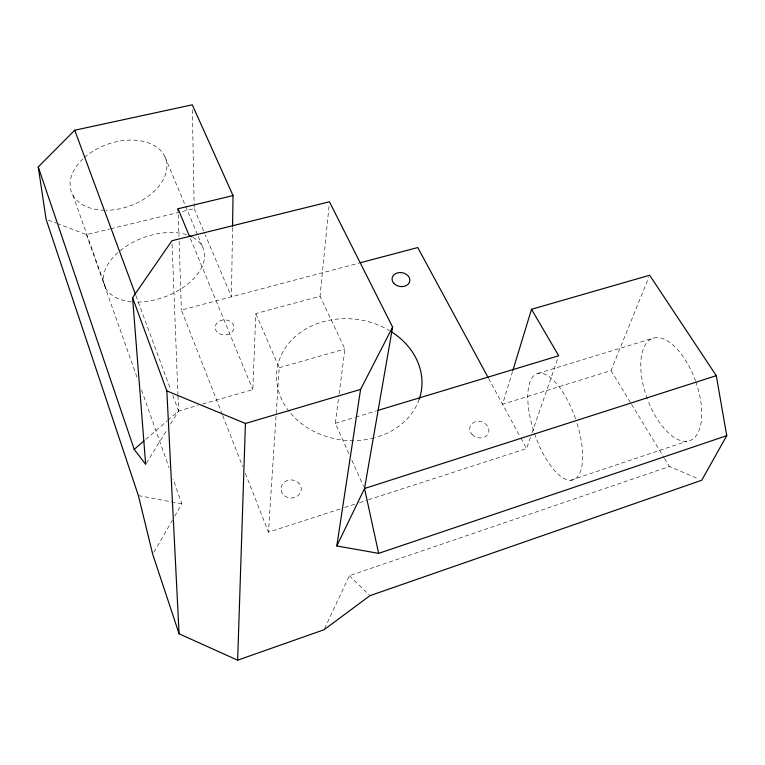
<?xml version="1.0" encoding="UTF-8"?>
<svg xmlns="http://www.w3.org/2000/svg" width="765" height="765" viewBox="0 0 765 765"><rect width="100%" height="100%" fill="white"/><g stroke="black" fill="none" stroke-linecap="round" stroke-linejoin="round"><path stroke-width="0.57" stroke-dasharray="3.83 2.87" d="M232.531 227.731L231.451 296.801L205.23 234.779M202.553 404.083L252.813 389.605L255.806 313.583L320.028 296.246L329.103 205.326M340.071 508.974L268.439 532.182L279.206 367.716L255.806 313.583M348.926 453.741L335.271 423.322L338.952 395.008M339.105 393.832L344.939 349.003L320.028 296.246M512.55 371.465L502.557 404.245L611.015 370.576L648.768 277.437M368.501 499.774L526.549 448.577L530.461 437.312M532.019 432.808L557.943 357.991M324.58 628.648L349.356 575.71L669.432 466.507L698.502 478.88M153.918 552.234L172.335 520.305M174.716 516.184L181.85 503.819L173.062 479.043M146.287 463.332L167.392 429.117M170.499 424.078L178.57 410.996L177.968 395.515M145.752 439.397L167.038 420.97M167.927 420.205L178.57 410.996L197.982 405.402M570.757 480.248L686.674 441.309M344.623 507.501L354.855 504.192M359.407 502.72L367.363 500.138M537.948 373.387L653.903 337.977M335.271 423.322L354.644 417.461M355.792 417.116L376.303 410.91M279.206 367.716L344.939 349.003M222.29 414.448L181.362 310.045L358.948 263.103M57.002 223.428L86.464 234.616L109.634 229.041M110.791 228.764L194.195 208.663L192.378 109.586M138.379 495.596L181.85 503.819M48.271 220.119L55.912 223.017M349.356 575.71L369.925 595.686M611.015 370.576L630.905 403.232M631.527 404.255L663.838 457.317M664.46 458.34L669.432 466.507M488.586 378.426L520.42 437.236M520.889 438.106L526.549 448.577M351.852 460.262L363.547 486.33M194.195 208.663L204.771 233.688M164.896 156.758L197.819 235.457M198.278 236.548L202.849 247.478M190.38 238.537L252.813 389.605M222.72 415.558L242.754 466.65M245.364 473.315L268.439 532.182M135.96 295.778L170.71 389.739M172.775 395.333L178.57 410.996M72.971 195.371L106.134 288.902M86.464 234.616L137.547 378.799M141.535 390.054L169.075 467.778M172.077 244.303L177.92 394.329M178.264 214.544L178.981 236.595M179.134 241.358L181.362 310.045M84.389 157.571A50.002 32.799 -19.3 0 1 165.288 157.647A50.002 32.799 -19.3 0 1 105.857 210.27M104.662 210.251A50.002 32.799 -19.3 0 1 83.557 158.326M695.815 381.773A54.401 25.714 70 0 1 690.011 440.554A54.401 25.714 70 0 1 647.754 400.019M647.353 398.938A54.401 25.714 70 0 1 652.516 338.417A54.401 25.714 70 0 1 695.423 380.702M577.097 423.523A56.075 21.803 71.2 0 1 558.947 474.922A56.075 21.803 71.2 0 1 529.676 382.825A56.075 21.803 71.2 0 1 576.389 421.295M192.971 237.418A52.737 31.489 -20.5 0 1 195.085 277.045A52.737 31.489 -20.5 0 1 135.73 302.079M131.427 301.831A52.737 31.489 -20.5 0 1 112.465 258.092A52.737 31.489 -20.5 0 1 188.62 235.419M419.201 399.282A72.943 60.731 7.8 0 1 375.223 437.618M374.142 437.915A72.943 60.731 7.8 0 1 354.97 440.602M353.812 440.621A72.943 60.731 7.8 0 1 289.878 412.345M289.141 411.427A72.943 60.731 7.8 0 1 297.528 334.668A72.943 60.731 7.8 0 1 389.509 330.595M472.005 434.367A9.754 8.166 18.4 0 0 488.366 433.258A9.754 8.166 18.4 0 0 477.542 421.343A9.754 8.166 18.4 0 0 472.005 434.367M284.647 495.844A10.165 9.017 2.9 0 0 301.152 490.566A10.165 9.017 2.9 0 0 287.573 480.468A10.165 9.017 2.9 0 0 284.647 495.844M219.326 333.722A9.39 7.574 -0.6 0 0 233.956 327.936A9.39 7.574 -0.6 0 0 220.492 320.631A9.39 7.574 -0.6 0 0 219.326 333.722"/><path stroke-width="1.15" d="M232.55 226.536L233.029 195.572L192.292 104.815L74.731 130.222L38.25 166.933L46.091 219.287L138.379 495.596L152.732 554.3L179.087 633.803L237.647 660.185L324.073 629.729L369.925 595.686L701.735 480.248L726.75 435.677L716.279 375.672L649.657 275.247L531.503 309.29L512.894 370.337M237.647 660.185L245.431 423.475L166.846 390.905L132.575 297.661L171.943 240.736L329.457 201.778L392.608 327.104L364.522 488.5L336.801 545.961L378.646 553.363L726.75 435.677M336.801 545.961L360.573 389.414L392.608 327.104M132.575 297.661L145.666 464.336L134.219 449.371L143.973 440.927M716.279 375.672L364.522 488.5L378.646 553.363M377.451 410.566L558.718 355.763L531.503 309.29M245.431 423.475L360.573 389.414M360.095 262.797L417.757 247.554L488.022 377.384M178.149 211.073L178.073 208.769L233.029 195.572M178.073 208.769L189.471 236.337M74.731 130.222L135.548 294.659M38.25 166.933L134.219 449.371M166.846 390.905L179.087 633.803M189.577 235.802A52.737 31.489 -20.5 0 1 191.872 236.844M391.412 331.771A72.943 60.731 7.8 0 1 419.201 399.282M393.994 283.48A8.941 6.99 10 0 0 409.227 282.725A8.941 6.99 10 0 0 399.665 272.541A8.941 6.99 10 0 0 393.994 283.48"/></g></svg>
